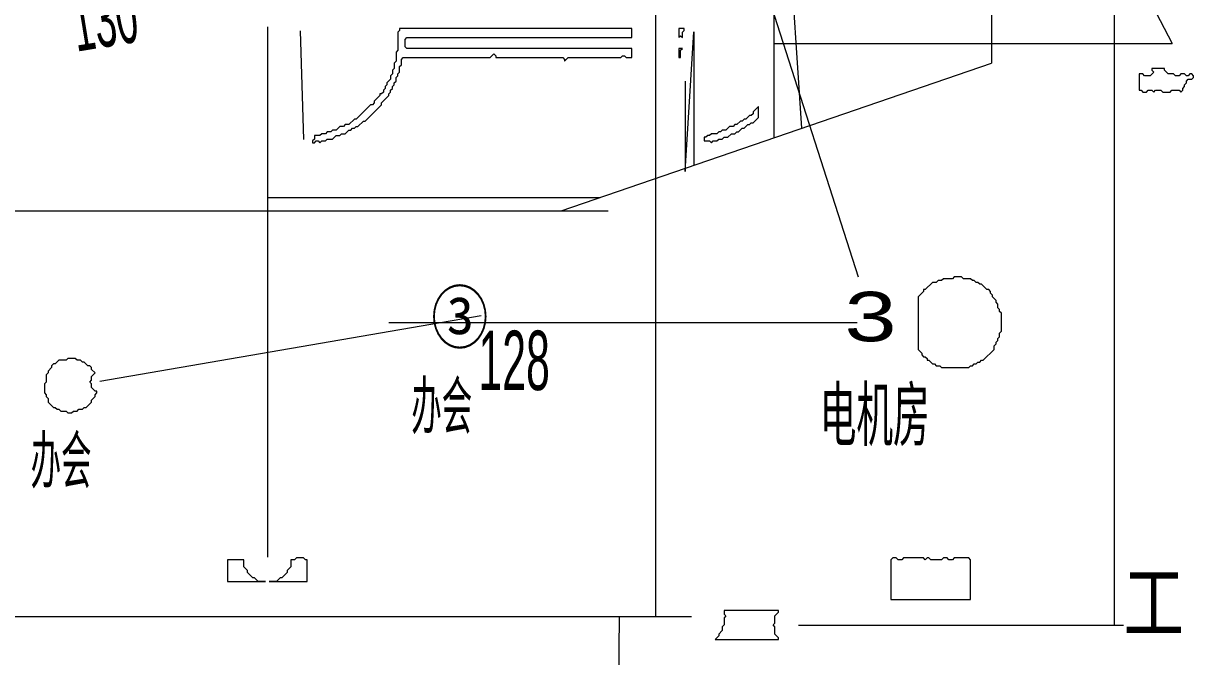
# Model space of a CAD drawing. Extents: x 6 to 4781, y 1 to 3386.
# Drawn here: x 2954 to 3600, y 1198 to 1547 of the extents above; entities that cross this region are included whole.
import ezdxf

# ---------------------------------------------------------------- set-up
doc = ezdxf.new("R2010")
doc.units = 0
for name, color, linetype, lineweight in [('OCR_TEXT', 6, 'Continuous', 0), ('TRACE_STRAIGHT', 5, 'Continuous', 0), ('TRACE_TEXT_SYMBOL', 6, 'Continuous', 0)]:
    doc.layers.add(name, color=color, linetype=linetype, lineweight=lineweight)
doc.styles.add('wqy-unicode', font='wqy-unicode.lff')

msp = doc.modelspace()

# ---------------------------------------------------------------- linework, layer by layer
at = {"layer": 'TRACE_STRAIGHT', "color": 5}
for p, q in [((3368.5, 1637), (3368.5, 1483.77)), ((3374.91, 1622.5), (3383.73, 1489)), ((3488.5, 1610), (3488.5, 1524.98)), ((3557.45, 1595.09), (3588.15, 1535.74)), ((3303.14, 1593.54), (3303.14, 1219.75)), ((3355.04, 1593.54), (3414.95, 1407.08)), ((3556.2, 1559), (3556.2, 1214.85)), ((3089, 1545), (3089, 1252.5)), ((3107.15, 1542.72), (3108.88, 1482.87)), ((3319.5, 1465.14), (3324.23, 1542.17)), ((3324.23, 1542.17), (3324.23, 1468.57)), ((3368.5, 1535.74), (3588.15, 1535.74)), ((3251.16, 1443.48), (3488.5, 1524.98)), ((3319.5, 1515), (3319.5, 1465.14)), ((3089, 1450.87), (3272.68, 1450.87)), ((1697, 1443.48), (3277.03, 1443.48)), ((2996.54, 1349.47), (3206.88, 1385.63)), ((3156, 1381.86), (3414.43, 1381.86)), ((2866.96, 1219.75), (3323, 1219.75)), ((3282.32, 1123.27), (3283.28, 1219.75)), ((3382, 1214.85), (3561.33, 1214.85))]:
    msp.add_line(p, q, dxfattribs=at)
at = {"layer": 'TRACE_TEXT_SYMBOL', "color": 6}
for points in [[(3162, 1544), (3162, 1543), (3161, 1542), (3161, 1532), (3160, 1531), (3160, 1526), (3159, 1525), (3159, 1522), (3158, 1521), (3158, 1519), (3157, 1518), (3157, 1516), (3155, 1514), (3155, 1513), (3154, 1512), (3154, 1511), (3153, 1510), (3153, 1509), (3152, 1508), (3151, 1508), (3151, 1507), (3148, 1504), (3148, 1503), (3147, 1502), (3146, 1502), (3138, 1494), (3137, 1494), (3134, 1491), (3132, 1491), (3131, 1490), (3129, 1490), (3127, 1488), (3125, 1488), (3124, 1487), (3122, 1487), (3121, 1486), (3119, 1486), (3118, 1485), (3115, 1485), (3115, 1483), (3114, 1482), (3114, 1481), (3115, 1481), (3116, 1482), (3117, 1482), (3118, 1481), (3119, 1482), (3121, 1482), (3122, 1483), (3125, 1483), (3127, 1485), (3129, 1485), (3130, 1486), (3132, 1486), (3134, 1488), (3135, 1488), (3136, 1489), (3137, 1489), (3138, 1490), (3139, 1490), (3142, 1493), (3143, 1493), (3152, 1502), (3152, 1503)], [(3152, 1503), (3156, 1507), (3156, 1508), (3157, 1509), (3157, 1510), (3158, 1511), (3158, 1512), (3159, 1513), (3159, 1514), (3160, 1515), (3160, 1517), (3161, 1518), (3161, 1519), (3162, 1520), (3162, 1523), (3163, 1524), (3163, 1527), (3164, 1528), (3212, 1528), (3214, 1530), (3215, 1529), (3215, 1528), (3252, 1528), (3253, 1527), (3253, 1526), (3255, 1528), (3284, 1528), (3285, 1529), (3286, 1529), (3287, 1528), (3290, 1528), (3290, 1533), (3166, 1533), (3165, 1534), (3165, 1538), (3166, 1539), (3290, 1539), (3290, 1544), (3162, 1544)]]:
    msp.add_lwpolyline(points, dxfattribs=at)
for points in [[(3316, 1544), (3316, 1539), (3317, 1540), (3318, 1539), (3318, 1542), (3319, 1543), (3319, 1544)], [(3316, 1533), (3316, 1528), (3317, 1528), (3317, 1532), (3318, 1533)], [(3577, 1522), (3577, 1521), (3578, 1520), (3576, 1518), (3573, 1518), (3572, 1519), (3570, 1519), (3570, 1510), (3571, 1510), (3572, 1509), (3574, 1509), (3575, 1510), (3577, 1510), (3578, 1509), (3579, 1510), (3582, 1510), (3583, 1509), (3587, 1509), (3588, 1510), (3592, 1510), (3593, 1509), (3594, 1510), (3594, 1511), (3595, 1512), (3595, 1513), (3596, 1514), (3596, 1515), (3597, 1516), (3599, 1516), (3600, 1517), (3600, 1518), (3599, 1519), (3598, 1519), (3597, 1518), (3596, 1518), (3595, 1519), (3593, 1519), (3592, 1518), (3590, 1518), (3589, 1519), (3586, 1519), (3584, 1521), (3584, 1522)], [(3360, 1501), (3357, 1498), (3357, 1497), (3356, 1496), (3355, 1496), (3353, 1494), (3352, 1494), (3351, 1493), (3350, 1493), (3348, 1491), (3347, 1491), (3346, 1490), (3344, 1490), (3342, 1488), (3340, 1488), (3339, 1487), (3338, 1487), (3337, 1486), (3334, 1486), (3333, 1485), (3332, 1485), (3331, 1484), (3330, 1484), (3330, 1482), (3333, 1482), (3334, 1481), (3335, 1482), (3337, 1482), (3338, 1483), (3340, 1483), (3341, 1484), (3343, 1484), (3345, 1486), (3347, 1486), (3348, 1487), (3349, 1487), (3351, 1489), (3352, 1489), (3354, 1491), (3355, 1491), (3356, 1492), (3357, 1492), (3360, 1495)], [(3468, 1407), (3467, 1406), (3462, 1406), (3461, 1405), (3459, 1405), (3458, 1404), (3456, 1404), (3452, 1400), (3451, 1400), (3451, 1399), (3448, 1396), (3448, 1367), (3450, 1365), (3450, 1364), (3451, 1363), (3452, 1363), (3453, 1362), (3453, 1361), (3454, 1361), (3456, 1359), (3457, 1359), (3458, 1358), (3460, 1358), (3461, 1357), (3476, 1357), (3477, 1358), (3478, 1358), (3479, 1359), (3480, 1359), (3481, 1360), (3482, 1360), (3483, 1361), (3484, 1361), (3490, 1367), (3490, 1369), (3491, 1370), (3491, 1371), (3492, 1372), (3492, 1373), (3493, 1374), (3493, 1376), (3494, 1377), (3494, 1387), (3493, 1388), (3493, 1389), (3492, 1390), (3492, 1392), (3491, 1393), (3491, 1394), (3489, 1396), (3489, 1397), (3488, 1398), (3488, 1399), (3487, 1400), (3486, 1400), (3483, 1403), (3482, 1403), (3481, 1404), (3480, 1404), (3479, 1405), (3478, 1405), (3477, 1406), (3473, 1406), (3472, 1407)], [(2979, 1362), (2978, 1361), (2974, 1361), (2972, 1359), (2971, 1359), (2970, 1358), (2970, 1357), (2968, 1355), (2968, 1354), (2967, 1353), (2967, 1349), (2966, 1348), (2966, 1343), (2967, 1342), (2967, 1341), (2968, 1340), (2968, 1338), (2971, 1335), (2972, 1335), (2973, 1334), (2974, 1334), (2975, 1333), (2978, 1333), (2979, 1332), (2981, 1332), (2982, 1333), (2984, 1333), (2985, 1334), (2987, 1334), (2988, 1335), (2989, 1335), (2992, 1338), (2992, 1339), (2994, 1341), (2994, 1342), (2995, 1343), (2995, 1344), (2994, 1344), (2992, 1346), (2992, 1348), (2991, 1349), (2992, 1350), (2992, 1352), (2994, 1354), (2992, 1356), (2992, 1357), (2991, 1358), (2990, 1358), (2988, 1360), (2987, 1360), (2986, 1361), (2984, 1361), (2983, 1362)], [(3067, 1251), (3067, 1239), (3088, 1239), (3084, 1239), (3082, 1241), (3081, 1241), (3078, 1244), (3078, 1245), (3076, 1247), (3076, 1251)], [(3105, 1252), (3104, 1251), (3102, 1251), (3102, 1247), (3100, 1245), (3100, 1244), (3097, 1241), (3096, 1241), (3094, 1239), (3090, 1239), (3111, 1239), (3111, 1251), (3110, 1251), (3109, 1252)], [(3434, 1252), (3433, 1251), (3433, 1229), (3477, 1229), (3477, 1251), (3476, 1252), (3468, 1252), (3467, 1251), (3465, 1251), (3464, 1252), (3462, 1252), (3461, 1251), (3455, 1251), (3454, 1252), (3453, 1252), (3452, 1251), (3451, 1252), (3440, 1252), (3439, 1251), (3437, 1251), (3436, 1252)], [(3341, 1223), (3341, 1221), (3342, 1220), (3341, 1219), (3341, 1215), (3340, 1214), (3340, 1212), (3338, 1210), (3338, 1209), (3336, 1207), (3371, 1207), (3371, 1208), (3369, 1210), (3369, 1214), (3368, 1215), (3369, 1216), (3369, 1220), (3371, 1222), (3371, 1223)]]:
    msp.add_lwpolyline(points, close=True, dxfattribs=at)

# ---------------------------------------------------------------- texts
at = {"layer": 'OCR_TEXT', "color": 6, "style": 'wqy-unicode', "width": 0.529545}
msp.add_text('130', height=30.669, rotation=9.24611, dxfattribs=at).set_placement((2983.65, 1531.19))
at = {"layer": 'OCR_TEXT', "color": 6, "style": 'wqy-unicode'}
for s, height, width, p in [('③', 28.08, 0.827226, (3179.34, 1370.64)), ('3', 27.3, 1.417659, (3407.38, 1371.49)), ('128', 32.76, 0.53892, (3205.47, 1344.59)), ('办会', 25.74, 0.479074, (3168.4, 1323.17)), ('电机房', 28.86, 0.514236, (3393.72, 1316.8)), ('办会', 25.74, 0.479074, (2958.4, 1293.17)), ('工', 33.54, 0.728396, (3561.39, 1210.74))]:
    msp.add_text(s, height=height, dxfattribs=dict(at, width=width)).set_placement(p)

doc.saveas('drawing.dxf')
